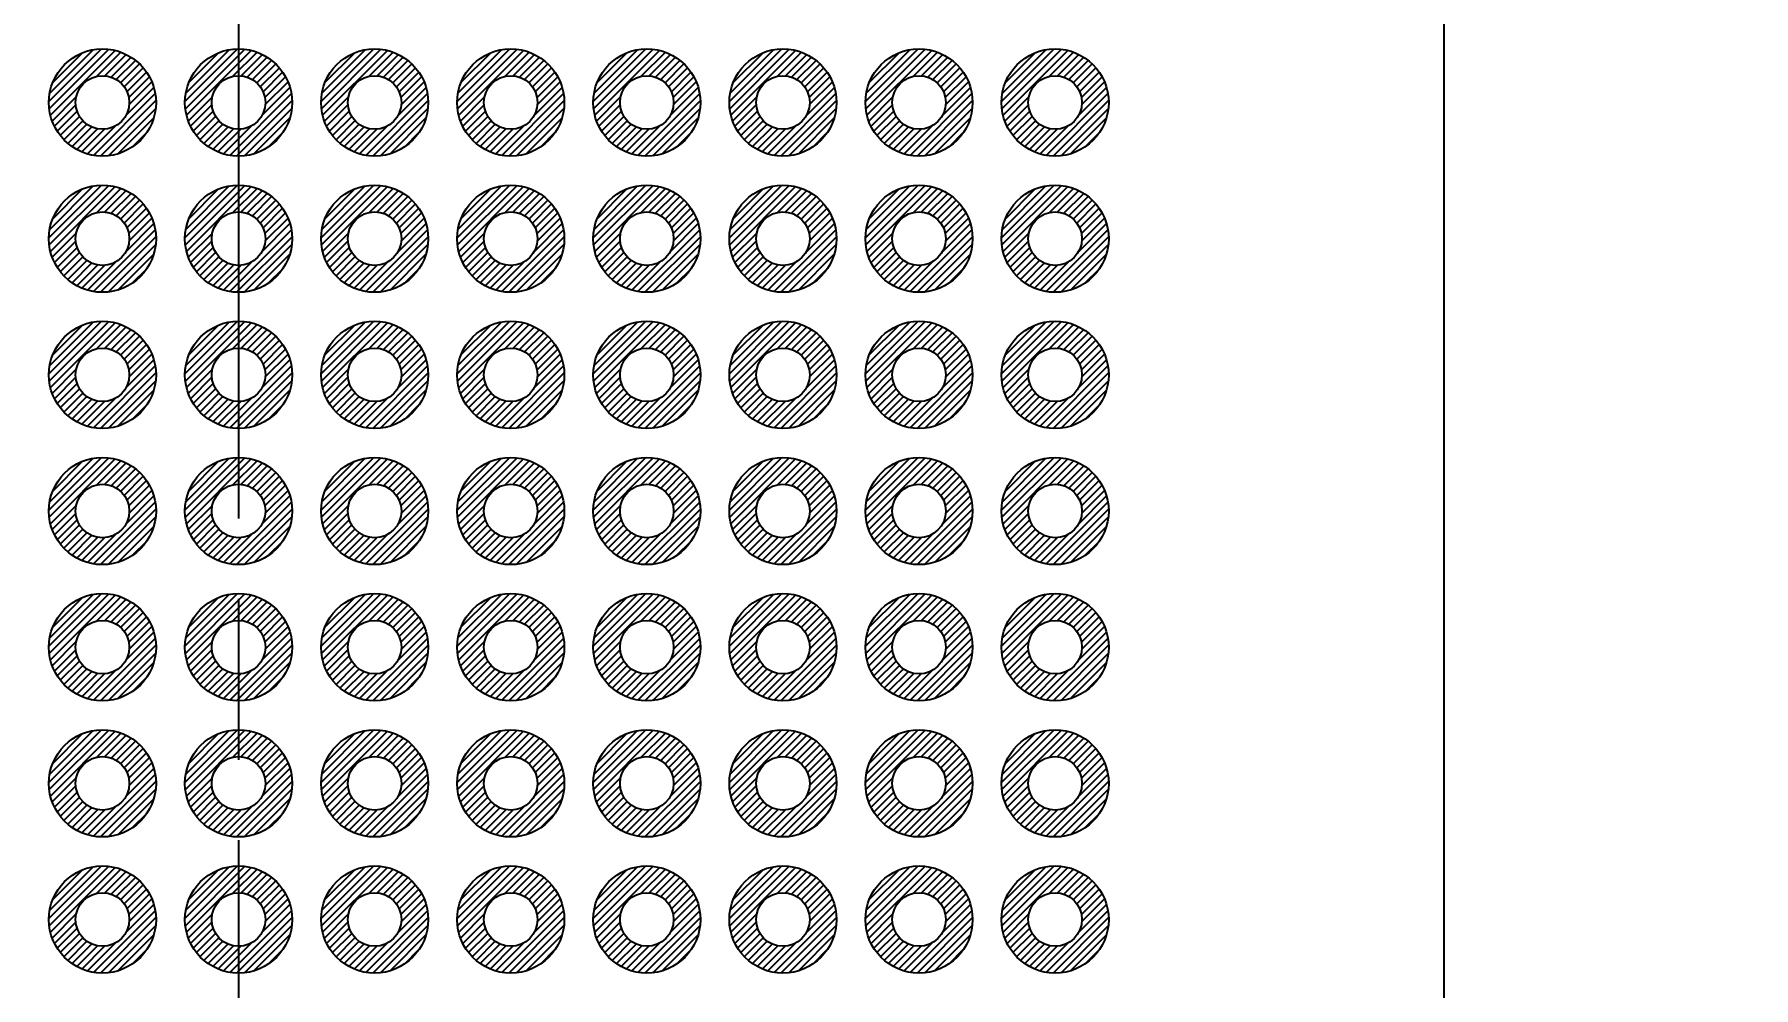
# Model space of a CAD drawing. Header units: millimetres. Extents: x 0 to 403, y 0 to 280.
# Drawn here: x 292.49 to 324.57, y 152.59 to 170.37 of the extents above; entities that cross this region are included whole.
import ezdxf

# ---------------------------------------------------------------- set-up
doc = ezdxf.new("R2010")
doc.units = ezdxf.units.MM
doc.linetypes.add('AM_ISO08W050', pattern=[18, 12, -1.5, 3, -1.5])
for name, color, linetype, lineweight in [('AM_5', 3, 'Continuous', 25), ('AM_7', 4, 'AM_ISO08W050', 25), ('AM_8', 1, 'Continuous', 25), ('はんだ', 8, 'Continuous', 25), ('基板', 3, 'Continuous', 25)]:
    doc.layers.add(name, color=color, linetype=linetype, lineweight=lineweight)
doc.styles.get("Standard").update_dxf_attribs({"font": 'ISOCP.SHX', "bigfont": 'EXTFONT.SHX'})
doc.dimstyles.new('AM_ISO$2', dxfattribs={"dimtxt": 3.5, "dimasz": 2.5, "dimexe": 1, "dimexo": 1, "dimgap": 1.5, "dimtad": 1, "dimdsep": 46, "dimtxsty": 'Standard', "dimblk": 'OPEN30', "dimcen": 0, "dimclrd": 3, "dimclre": 3, "dimclrt": 2, "dimadec": 0, "dimazin": 2, "dimtp": 0.1, "dimtm": 0.1, "dimtfac": 0.71, "dimtmove": 0, "dimatfit": 3, "dimldrblk": 'OPEN30', "dimfxl": 0, "dimlwd": -1, "dimlwe": -1, "dimarcsym": 0})

# ---------------------------------------------------------------- blocks, each defined once
blk = doc.blocks.new('_Open30')
at = {"color": 0, "linetype": 'ByBlock', "lineweight": -2}
for p, q in [((-1, 0.268), (0, 0)), ((0, 0), (-1, -0.268)), ((0, 0), (-1, 0))]:
    blk.add_line(p, q, dxfattribs=at)
blk = doc.blocks.new('*D44')
at = {"layer": 'AM_5', "color": 3, "transparency": 16777216}
for p, q in [((285.298, 93.787), (279.972, 84.562)), ((296.298, 90.339), (296.298, 80.188))]:
    blk.add_line(p, q, dxfattribs=at)
blk.add_arc((296.298, 112.839), 31.651, 244.5267, 265.4733, dxfattribs=at)
at = {"layer": 'Defpoints', "color": 0, "transparency": 16777216}
for p in [(296.298, 191.339), (306.798, 131.026), (285.798, 94.653), (296.298, 91.339), (285.472, 83.097)]:
    blk.add_point(p, dxfattribs=at)
at = {"layer": 'AM_5', "color": 3, "transparency": 16777216, "xscale": 2.5, "yscale": 2.5, "zscale": 2.5}
for p, rotation in [((280.472, 85.428), 152.2633505582303), ((296.298, 81.188), 357.7366494417697)]:
    blk.add_blockref('_Open30', p, dxfattribs=dict(at, rotation=rotation))
at = {"layer": 'AM_5', "color": 2, "transparency": 16777216, "insert": (288.947, 85.406), "char_height": 3.5, "attachment_point": 5, "rotation": 345}
blk.add_mtext('30°', dxfattribs=at)
blk = doc.blocks.new('*D45')
at = {"layer": 'AM_5', "color": 3, "transparency": 16777216}
for p, q in [((303.917, 108.44), (324.575, 96.514)), ((296.298, 90.339), (296.298, 80.188))]:
    blk.add_line(p, q, dxfattribs=at)
blk.add_arc((296.298, 112.839), 31.651, 274.5267, 325.4733, dxfattribs=at)
at = {"layer": 'Defpoints', "color": 0, "transparency": 16777216}
for p in [(296.298, 191.339), (296.298, 112.839), (303.051, 108.94), (296.298, 91.339), (307.123, 83.097)]:
    blk.add_point(p, dxfattribs=at)
at = {"layer": 'AM_5', "color": 3, "transparency": 16777216, "xscale": 2.5, "yscale": 2.5, "zscale": 2.5}
for p, rotation in [((323.709, 97.014), 57.73664944178634), ((296.298, 81.188), 182.2633505582303)]:
    blk.add_blockref('_Open30', p, dxfattribs=dict(at, rotation=rotation))
at = {"layer": 'AM_5', "color": 2, "transparency": 16777216, "insert": (310.498, 88.243), "char_height": 3.5, "attachment_point": 5, "rotation": 30}
blk.add_mtext('60°', dxfattribs=at)

msp = doc.modelspace()

# ---------------------------------------------------------------- hatches: boundary and pattern name
at = {"layer": 'AM_8'}
h = msp.add_hatch(dxfattribs=at)
h.set_pattern_fill('_U', color=8, scale=0.1, angle=45, style=0, pattern_type=0)
h.set_pattern_definition([(45, (212.40028, -1.89259), (-0.07071068, 0.07071068), [])])
edge = h.paths.add_edge_path()
edge.add_arc((293.758, 169.099), 1, 191.4592, 474.2062)
edge.add_arc((293.758, 169.099), 1, 114.2062, 191.4592)
edge = h.paths.add_edge_path(flags=16)
edge.add_arc((293.758, 169.099), 0.5, -245.7938, 11.4592, ccw=False)
edge.add_arc((293.758, 169.099), 0.5, 11.4592, 114.2062, ccw=False)
h = msp.add_hatch(dxfattribs=at)
h.set_pattern_fill('_U', color=8, scale=0.1, angle=45, style=0, pattern_type=0)
h.set_pattern_definition([(45, (214.94028, -1.89259), (-0.07071068, 0.07071068), [])])
edge = h.paths.add_edge_path()
edge.add_arc((296.298, 169.099), 1, 191.4592, 474.2062)
edge.add_arc((296.298, 169.099), 1, 114.2062, 191.4592)
edge = h.paths.add_edge_path(flags=16)
edge.add_arc((296.298, 169.099), 0.5, -245.7938, 11.4592, ccw=False)
edge.add_arc((296.298, 169.099), 0.5, 11.4592, 114.2062, ccw=False)
h = msp.add_hatch(dxfattribs=at)
h.set_pattern_fill('_U', color=8, scale=0.1, angle=45, style=0, pattern_type=0)
h.set_pattern_definition([(45, (217.48028, -1.89259), (-0.07071068, 0.07071068), [])])
edge = h.paths.add_edge_path()
edge.add_arc((298.838, 169.099), 1, 191.4592, 474.2062)
edge.add_arc((298.838, 169.099), 1, 114.2062, 191.4592)
edge = h.paths.add_edge_path(flags=16)
edge.add_arc((298.838, 169.099), 0.5, -245.7938, 11.4592, ccw=False)
edge.add_arc((298.838, 169.099), 0.5, 11.4592, 114.2062, ccw=False)
h = msp.add_hatch(dxfattribs=at)
h.set_pattern_fill('_U', color=8, scale=0.1, angle=45, style=0, pattern_type=0)
h.set_pattern_definition([(45, (220.02028, -1.89259), (-0.07071068, 0.07071068), [])])
edge = h.paths.add_edge_path()
edge.add_arc((301.378, 169.099), 1, 191.4592, 474.2062)
edge.add_arc((301.378, 169.099), 1, 114.2062, 191.4592)
edge = h.paths.add_edge_path(flags=16)
edge.add_arc((301.378, 169.099), 0.5, -245.7938, 11.4592, ccw=False)
edge.add_arc((301.378, 169.099), 0.5, 11.4592, 114.2062, ccw=False)
h = msp.add_hatch(dxfattribs=at)
h.set_pattern_fill('_U', color=8, scale=0.1, angle=45, style=0, pattern_type=0)
h.set_pattern_definition([(45, (222.56028, -1.89259), (-0.07071068, 0.07071068), [])])
edge = h.paths.add_edge_path()
edge.add_arc((303.918, 169.099), 1, 191.4592, 474.2062)
edge.add_arc((303.918, 169.099), 1, 114.2062, 191.4592)
edge = h.paths.add_edge_path(flags=16)
edge.add_arc((303.918, 169.099), 0.5, -245.7938, 11.4592, ccw=False)
edge.add_arc((303.918, 169.099), 0.5, 11.4592, 114.2062, ccw=False)
h = msp.add_hatch(dxfattribs=at)
h.set_pattern_fill('_U', color=8, scale=0.1, angle=45, style=0, pattern_type=0)
h.set_pattern_definition([(45, (225.10028, -1.89259), (-0.07071068, 0.07071068), [])])
edge = h.paths.add_edge_path()
edge.add_arc((306.458, 169.099), 1, 191.4592, 474.2062)
edge.add_arc((306.458, 169.099), 1, 114.2062, 191.4592)
edge = h.paths.add_edge_path(flags=16)
edge.add_arc((306.458, 169.099), 0.5, -245.7938, 11.4592, ccw=False)
edge.add_arc((306.458, 169.099), 0.5, 11.4592, 114.2062, ccw=False)
h = msp.add_hatch(dxfattribs=at)
h.set_pattern_fill('_U', color=8, scale=0.1, angle=45, style=0, pattern_type=0)
h.set_pattern_definition([(45, (227.64028, -1.89259), (-0.07071068, 0.07071068), [])])
edge = h.paths.add_edge_path()
edge.add_arc((308.998, 169.099), 1, 191.4592, 474.2062)
edge.add_arc((308.998, 169.099), 1, 114.2062, 191.4592)
edge = h.paths.add_edge_path(flags=16)
edge.add_arc((308.998, 169.099), 0.5, -245.7938, 11.4592, ccw=False)
edge.add_arc((308.998, 169.099), 0.5, 11.4592, 114.2062, ccw=False)
h = msp.add_hatch(dxfattribs=at)
h.set_pattern_fill('_U', color=8, scale=0.1, angle=45, style=0, pattern_type=0)
h.set_pattern_definition([(45, (230.18028, -1.89259), (-0.07071068, 0.07071068), [])])
edge = h.paths.add_edge_path()
edge.add_arc((311.538, 169.099), 1, 191.4592, 474.2062)
edge.add_arc((311.538, 169.099), 1, 114.2062, 191.4592)
edge = h.paths.add_edge_path(flags=16)
edge.add_arc((311.538, 169.099), 0.5, -245.7938, 11.4592, ccw=False)
edge.add_arc((311.538, 169.099), 0.5, 11.4592, 114.2062, ccw=False)
h = msp.add_hatch(dxfattribs=at)
h.set_pattern_fill('_U', color=8, scale=0.1, angle=45, style=0, pattern_type=0)
h.set_pattern_definition([(45, (212.40028, -4.43259), (-0.07071068, 0.07071068), [])])
edge = h.paths.add_edge_path()
edge.add_arc((293.758, 166.559), 1, 191.4592, 474.2062)
edge.add_arc((293.758, 166.559), 1, 114.2062, 191.4592)
edge = h.paths.add_edge_path(flags=16)
edge.add_arc((293.758, 166.559), 0.5, -245.7938, 11.4592, ccw=False)
edge.add_arc((293.758, 166.559), 0.5, 11.4592, 114.2062, ccw=False)
h = msp.add_hatch(dxfattribs=at)
h.set_pattern_fill('_U', color=8, scale=0.1, angle=45, style=0, pattern_type=0)
h.set_pattern_definition([(45, (214.94028, -4.43259), (-0.07071068, 0.07071068), [])])
edge = h.paths.add_edge_path()
edge.add_arc((296.298, 166.559), 1, 191.4592, 474.2062)
edge.add_arc((296.298, 166.559), 1, 114.2062, 191.4592)
edge = h.paths.add_edge_path(flags=16)
edge.add_arc((296.298, 166.559), 0.5, -245.7938, 11.4592, ccw=False)
edge.add_arc((296.298, 166.559), 0.5, 11.4592, 114.2062, ccw=False)
h = msp.add_hatch(dxfattribs=at)
h.set_pattern_fill('_U', color=8, scale=0.1, angle=45, style=0, pattern_type=0)
h.set_pattern_definition([(45, (217.48028, -4.43259), (-0.07071068, 0.07071068), [])])
edge = h.paths.add_edge_path()
edge.add_arc((298.838, 166.559), 1, 191.4592, 474.2062)
edge.add_arc((298.838, 166.559), 1, 114.2062, 191.4592)
edge = h.paths.add_edge_path(flags=16)
edge.add_arc((298.838, 166.559), 0.5, -245.7938, 11.4592, ccw=False)
edge.add_arc((298.838, 166.559), 0.5, 11.4592, 114.2062, ccw=False)
h = msp.add_hatch(dxfattribs=at)
h.set_pattern_fill('_U', color=8, scale=0.1, angle=45, style=0, pattern_type=0)
h.set_pattern_definition([(45, (220.02028, -4.43259), (-0.07071068, 0.07071068), [])])
edge = h.paths.add_edge_path()
edge.add_arc((301.378, 166.559), 1, 191.4592, 474.2062)
edge.add_arc((301.378, 166.559), 1, 114.2062, 191.4592)
edge = h.paths.add_edge_path(flags=16)
edge.add_arc((301.378, 166.559), 0.5, -245.7938, 11.4592, ccw=False)
edge.add_arc((301.378, 166.559), 0.5, 11.4592, 114.2062, ccw=False)
h = msp.add_hatch(dxfattribs=at)
h.set_pattern_fill('_U', color=8, scale=0.1, angle=45, style=0, pattern_type=0)
h.set_pattern_definition([(45, (222.56028, -4.43259), (-0.07071068, 0.07071068), [])])
edge = h.paths.add_edge_path()
edge.add_arc((303.918, 166.559), 1, 191.4592, 474.2062)
edge.add_arc((303.918, 166.559), 1, 114.2062, 191.4592)
edge = h.paths.add_edge_path(flags=16)
edge.add_arc((303.918, 166.559), 0.5, -245.7938, 11.4592, ccw=False)
edge.add_arc((303.918, 166.559), 0.5, 11.4592, 114.2062, ccw=False)
h = msp.add_hatch(dxfattribs=at)
h.set_pattern_fill('_U', color=8, scale=0.1, angle=45, style=0, pattern_type=0)
h.set_pattern_definition([(45, (225.10028, -4.43259), (-0.07071068, 0.07071068), [])])
edge = h.paths.add_edge_path()
edge.add_arc((306.458, 166.559), 1, 191.4592, 474.2062)
edge.add_arc((306.458, 166.559), 1, 114.2062, 191.4592)
edge = h.paths.add_edge_path(flags=16)
edge.add_arc((306.458, 166.559), 0.5, -245.7938, 11.4592, ccw=False)
edge.add_arc((306.458, 166.559), 0.5, 11.4592, 114.2062, ccw=False)
h = msp.add_hatch(dxfattribs=at)
h.set_pattern_fill('_U', color=8, scale=0.1, angle=45, style=0, pattern_type=0)
h.set_pattern_definition([(45, (227.64028, -4.43259), (-0.07071068, 0.07071068), [])])
edge = h.paths.add_edge_path()
edge.add_arc((308.998, 166.559), 1, 191.4592, 474.2062)
edge.add_arc((308.998, 166.559), 1, 114.2062, 191.4592)
edge = h.paths.add_edge_path(flags=16)
edge.add_arc((308.998, 166.559), 0.5, -245.7938, 11.4592, ccw=False)
edge.add_arc((308.998, 166.559), 0.5, 11.4592, 114.2062, ccw=False)
h = msp.add_hatch(dxfattribs=at)
h.set_pattern_fill('_U', color=8, scale=0.1, angle=45, style=0, pattern_type=0)
h.set_pattern_definition([(45, (230.18028, -4.43259), (-0.07071068, 0.07071068), [])])
edge = h.paths.add_edge_path()
edge.add_arc((311.538, 166.559), 1, 191.4592, 474.2062)
edge.add_arc((311.538, 166.559), 1, 114.2062, 191.4592)
edge = h.paths.add_edge_path(flags=16)
edge.add_arc((311.538, 166.559), 0.5, -245.7938, 11.4592, ccw=False)
edge.add_arc((311.538, 166.559), 0.5, 11.4592, 114.2062, ccw=False)
h = msp.add_hatch(dxfattribs=at)
h.set_pattern_fill('_U', color=8, scale=0.1, angle=45, style=0, pattern_type=0)
h.set_pattern_definition([(45, (212.40028, -6.97259), (-0.07071068, 0.07071068), [])])
edge = h.paths.add_edge_path()
edge.add_arc((293.758, 164.019), 1, 191.4592, 474.2062)
edge.add_arc((293.758, 164.019), 1, 114.2062, 191.4592)
edge = h.paths.add_edge_path(flags=16)
edge.add_arc((293.758, 164.019), 0.5, -245.7938, 11.4592, ccw=False)
edge.add_arc((293.758, 164.019), 0.5, 11.4592, 114.2062, ccw=False)
h = msp.add_hatch(dxfattribs=at)
h.set_pattern_fill('_U', color=8, scale=0.1, angle=45, style=0, pattern_type=0)
h.set_pattern_definition([(45, (214.94028, -6.97259), (-0.07071068, 0.07071068), [])])
edge = h.paths.add_edge_path()
edge.add_arc((296.298, 164.019), 1, 191.4592, 474.2062)
edge.add_arc((296.298, 164.019), 1, 114.2062, 191.4592)
edge = h.paths.add_edge_path(flags=16)
edge.add_arc((296.298, 164.019), 0.5, -245.7938, 11.4592, ccw=False)
edge.add_arc((296.298, 164.019), 0.5, 11.4592, 114.2062, ccw=False)
h = msp.add_hatch(dxfattribs=at)
h.set_pattern_fill('_U', color=8, scale=0.1, angle=45, style=0, pattern_type=0)
h.set_pattern_definition([(45, (217.48028, -6.97259), (-0.07071068, 0.07071068), [])])
edge = h.paths.add_edge_path()
edge.add_arc((298.838, 164.019), 1, 191.4592, 474.2062)
edge.add_arc((298.838, 164.019), 1, 114.2062, 191.4592)
edge = h.paths.add_edge_path(flags=16)
edge.add_arc((298.838, 164.019), 0.5, -245.7938, 11.4592, ccw=False)
edge.add_arc((298.838, 164.019), 0.5, 11.4592, 114.2062, ccw=False)
h = msp.add_hatch(dxfattribs=at)
h.set_pattern_fill('_U', color=8, scale=0.1, angle=45, style=0, pattern_type=0)
h.set_pattern_definition([(45, (220.02028, -6.97259), (-0.07071068, 0.07071068), [])])
edge = h.paths.add_edge_path()
edge.add_arc((301.378, 164.019), 1, 191.4592, 474.2062)
edge.add_arc((301.378, 164.019), 1, 114.2062, 191.4592)
edge = h.paths.add_edge_path(flags=16)
edge.add_arc((301.378, 164.019), 0.5, -245.7938, 11.4592, ccw=False)
edge.add_arc((301.378, 164.019), 0.5, 11.4592, 114.2062, ccw=False)
h = msp.add_hatch(dxfattribs=at)
h.set_pattern_fill('_U', color=8, scale=0.1, angle=45, style=0, pattern_type=0)
h.set_pattern_definition([(45, (222.56028, -6.97259), (-0.07071068, 0.07071068), [])])
edge = h.paths.add_edge_path()
edge.add_arc((303.918, 164.019), 1, 191.4592, 474.2062)
edge.add_arc((303.918, 164.019), 1, 114.2062, 191.4592)
edge = h.paths.add_edge_path(flags=16)
edge.add_arc((303.918, 164.019), 0.5, -245.7938, 11.4592, ccw=False)
edge.add_arc((303.918, 164.019), 0.5, 11.4592, 114.2062, ccw=False)
h = msp.add_hatch(dxfattribs=at)
h.set_pattern_fill('_U', color=8, scale=0.1, angle=45, style=0, pattern_type=0)
h.set_pattern_definition([(45, (225.10028, -6.97259), (-0.07071068, 0.07071068), [])])
edge = h.paths.add_edge_path()
edge.add_arc((306.458, 164.019), 1, 191.4592, 474.2062)
edge.add_arc((306.458, 164.019), 1, 114.2062, 191.4592)
edge = h.paths.add_edge_path(flags=16)
edge.add_arc((306.458, 164.019), 0.5, -245.7938, 11.4592, ccw=False)
edge.add_arc((306.458, 164.019), 0.5, 11.4592, 114.2062, ccw=False)
h = msp.add_hatch(dxfattribs=at)
h.set_pattern_fill('_U', color=8, scale=0.1, angle=45, style=0, pattern_type=0)
h.set_pattern_definition([(45, (227.64028, -6.97259), (-0.07071068, 0.07071068), [])])
edge = h.paths.add_edge_path()
edge.add_arc((308.998, 164.019), 1, 191.4592, 474.2062)
edge.add_arc((308.998, 164.019), 1, 114.2062, 191.4592)
edge = h.paths.add_edge_path(flags=16)
edge.add_arc((308.998, 164.019), 0.5, -245.7938, 11.4592, ccw=False)
edge.add_arc((308.998, 164.019), 0.5, 11.4592, 114.2062, ccw=False)
h = msp.add_hatch(dxfattribs=at)
h.set_pattern_fill('_U', color=8, scale=0.1, angle=45, style=0, pattern_type=0)
h.set_pattern_definition([(45, (230.18028, -6.97259), (-0.07071068, 0.07071068), [])])
edge = h.paths.add_edge_path()
edge.add_arc((311.538, 164.019), 1, 191.4592, 474.2062)
edge.add_arc((311.538, 164.019), 1, 114.2062, 191.4592)
edge = h.paths.add_edge_path(flags=16)
edge.add_arc((311.538, 164.019), 0.5, -245.7938, 11.4592, ccw=False)
edge.add_arc((311.538, 164.019), 0.5, 11.4592, 114.2062, ccw=False)
h = msp.add_hatch(dxfattribs=at)
h.set_pattern_fill('_U', color=8, scale=0.1, angle=45, style=0, pattern_type=0)
h.set_pattern_definition([(45, (212.40028, -9.51259), (-0.07071068, 0.07071068), [])])
edge = h.paths.add_edge_path()
edge.add_arc((293.758, 161.479), 1, 191.4592, 474.2062)
edge.add_arc((293.758, 161.479), 1, 114.2062, 191.4592)
edge = h.paths.add_edge_path(flags=16)
edge.add_arc((293.758, 161.479), 0.5, -245.7938, 11.4592, ccw=False)
edge.add_arc((293.758, 161.479), 0.5, 11.4592, 114.2062, ccw=False)
h = msp.add_hatch(dxfattribs=at)
h.set_pattern_fill('_U', color=8, scale=0.1, angle=45, style=0, pattern_type=0)
h.set_pattern_definition([(45, (214.94028, -9.51259), (-0.07071068, 0.07071068), [])])
edge = h.paths.add_edge_path()
edge.add_arc((296.298, 161.479), 1, 191.4592, 474.2062)
edge.add_arc((296.298, 161.479), 1, 114.2062, 191.4592)
edge = h.paths.add_edge_path(flags=16)
edge.add_arc((296.298, 161.479), 0.5, -245.7938, 11.4592, ccw=False)
edge.add_arc((296.298, 161.479), 0.5, 11.4592, 114.2062, ccw=False)
h = msp.add_hatch(dxfattribs=at)
h.set_pattern_fill('_U', color=8, scale=0.1, angle=45, style=0, pattern_type=0)
h.set_pattern_definition([(45, (217.48028, -9.51259), (-0.07071068, 0.07071068), [])])
edge = h.paths.add_edge_path()
edge.add_arc((298.838, 161.479), 1, 191.4592, 474.2062)
edge.add_arc((298.838, 161.479), 1, 114.2062, 191.4592)
edge = h.paths.add_edge_path(flags=16)
edge.add_arc((298.838, 161.479), 0.5, -245.7938, 11.4592, ccw=False)
edge.add_arc((298.838, 161.479), 0.5, 11.4592, 114.2062, ccw=False)
h = msp.add_hatch(dxfattribs=at)
h.set_pattern_fill('_U', color=8, scale=0.1, angle=45, style=0, pattern_type=0)
h.set_pattern_definition([(45, (220.02028, -9.51259), (-0.07071068, 0.07071068), [])])
edge = h.paths.add_edge_path()
edge.add_arc((301.378, 161.479), 1, 191.4592, 474.2062)
edge.add_arc((301.378, 161.479), 1, 114.2062, 191.4592)
edge = h.paths.add_edge_path(flags=16)
edge.add_arc((301.378, 161.479), 0.5, -245.7938, 11.4592, ccw=False)
edge.add_arc((301.378, 161.479), 0.5, 11.4592, 114.2062, ccw=False)
h = msp.add_hatch(dxfattribs=at)
h.set_pattern_fill('_U', color=8, scale=0.1, angle=45, style=0, pattern_type=0)
h.set_pattern_definition([(45, (222.56028, -9.51259), (-0.07071068, 0.07071068), [])])
edge = h.paths.add_edge_path()
edge.add_arc((303.918, 161.479), 1, 191.4592, 474.2062)
edge.add_arc((303.918, 161.479), 1, 114.2062, 191.4592)
edge = h.paths.add_edge_path(flags=16)
edge.add_arc((303.918, 161.479), 0.5, -245.7938, 11.4592, ccw=False)
edge.add_arc((303.918, 161.479), 0.5, 11.4592, 114.2062, ccw=False)
h = msp.add_hatch(dxfattribs=at)
h.set_pattern_fill('_U', color=8, scale=0.1, angle=45, style=0, pattern_type=0)
h.set_pattern_definition([(45, (225.10028, -9.51259), (-0.07071068, 0.07071068), [])])
edge = h.paths.add_edge_path()
edge.add_arc((306.458, 161.479), 1, 191.4592, 474.2062)
edge.add_arc((306.458, 161.479), 1, 114.2062, 191.4592)
edge = h.paths.add_edge_path(flags=16)
edge.add_arc((306.458, 161.479), 0.5, -245.7938, 11.4592, ccw=False)
edge.add_arc((306.458, 161.479), 0.5, 11.4592, 114.2062, ccw=False)
h = msp.add_hatch(dxfattribs=at)
h.set_pattern_fill('_U', color=8, scale=0.1, angle=45, style=0, pattern_type=0)
h.set_pattern_definition([(45, (227.64028, -9.51259), (-0.07071068, 0.07071068), [])])
edge = h.paths.add_edge_path()
edge.add_arc((308.998, 161.479), 1, 191.4592, 474.2062)
edge.add_arc((308.998, 161.479), 1, 114.2062, 191.4592)
edge = h.paths.add_edge_path(flags=16)
edge.add_arc((308.998, 161.479), 0.5, -245.7938, 11.4592, ccw=False)
edge.add_arc((308.998, 161.479), 0.5, 11.4592, 114.2062, ccw=False)
h = msp.add_hatch(dxfattribs=at)
h.set_pattern_fill('_U', color=8, scale=0.1, angle=45, style=0, pattern_type=0)
h.set_pattern_definition([(45, (230.18028, -9.51259), (-0.07071068, 0.07071068), [])])
edge = h.paths.add_edge_path()
edge.add_arc((311.538, 161.479), 1, 191.4592, 474.2062)
edge.add_arc((311.538, 161.479), 1, 114.2062, 191.4592)
edge = h.paths.add_edge_path(flags=16)
edge.add_arc((311.538, 161.479), 0.5, -245.7938, 11.4592, ccw=False)
edge.add_arc((311.538, 161.479), 0.5, 11.4592, 114.2062, ccw=False)
h = msp.add_hatch(dxfattribs=at)
h.set_pattern_fill('_U', color=8, scale=0.1, angle=45, style=0, pattern_type=0)
h.set_pattern_definition([(45, (212.40028, -12.05259), (-0.07071068, 0.07071068), [])])
edge = h.paths.add_edge_path()
edge.add_arc((293.758, 158.939), 1, 191.4592, 474.2062)
edge.add_arc((293.758, 158.939), 1, 114.2062, 191.4592)
edge = h.paths.add_edge_path(flags=16)
edge.add_arc((293.758, 158.939), 0.5, -245.7938, 11.4592, ccw=False)
edge.add_arc((293.758, 158.939), 0.5, 11.4592, 114.2062, ccw=False)
h = msp.add_hatch(dxfattribs=at)
h.set_pattern_fill('_U', color=8, scale=0.1, angle=45, style=0, pattern_type=0)
h.set_pattern_definition([(45, (214.94028, -12.05259), (-0.07071068, 0.07071068), [])])
edge = h.paths.add_edge_path()
edge.add_arc((296.298, 158.939), 1, 191.4592, 474.2062)
edge.add_arc((296.298, 158.939), 1, 114.2062, 191.4592)
edge = h.paths.add_edge_path(flags=16)
edge.add_arc((296.298, 158.939), 0.5, -245.7938, 11.4592, ccw=False)
edge.add_arc((296.298, 158.939), 0.5, 11.4592, 114.2062, ccw=False)
h = msp.add_hatch(dxfattribs=at)
h.set_pattern_fill('_U', color=8, scale=0.1, angle=45, style=0, pattern_type=0)
h.set_pattern_definition([(45, (217.48028, -12.05259), (-0.07071068, 0.07071068), [])])
edge = h.paths.add_edge_path()
edge.add_arc((298.838, 158.939), 1, 191.4592, 474.2062)
edge.add_arc((298.838, 158.939), 1, 114.2062, 191.4592)
edge = h.paths.add_edge_path(flags=16)
edge.add_arc((298.838, 158.939), 0.5, -245.7938, 11.4592, ccw=False)
edge.add_arc((298.838, 158.939), 0.5, 11.4592, 114.2062, ccw=False)
h = msp.add_hatch(dxfattribs=at)
h.set_pattern_fill('_U', color=8, scale=0.1, angle=45, style=0, pattern_type=0)
h.set_pattern_definition([(45, (220.02028, -12.05259), (-0.07071068, 0.07071068), [])])
edge = h.paths.add_edge_path()
edge.add_arc((301.378, 158.939), 1, 191.4592, 474.2062)
edge.add_arc((301.378, 158.939), 1, 114.2062, 191.4592)
edge = h.paths.add_edge_path(flags=16)
edge.add_arc((301.378, 158.939), 0.5, -245.7938, 11.4592, ccw=False)
edge.add_arc((301.378, 158.939), 0.5, 11.4592, 114.2062, ccw=False)
h = msp.add_hatch(dxfattribs=at)
h.set_pattern_fill('_U', color=8, scale=0.1, angle=45, style=0, pattern_type=0)
h.set_pattern_definition([(45, (222.56028, -12.05259), (-0.07071068, 0.07071068), [])])
edge = h.paths.add_edge_path()
edge.add_arc((303.918, 158.939), 1, 191.4592, 474.2062)
edge.add_arc((303.918, 158.939), 1, 114.2062, 191.4592)
edge = h.paths.add_edge_path(flags=16)
edge.add_arc((303.918, 158.939), 0.5, -245.7938, 11.4592, ccw=False)
edge.add_arc((303.918, 158.939), 0.5, 11.4592, 114.2062, ccw=False)
h = msp.add_hatch(dxfattribs=at)
h.set_pattern_fill('_U', color=8, scale=0.1, angle=45, style=0, pattern_type=0)
h.set_pattern_definition([(45, (225.10028, -12.05259), (-0.07071068, 0.07071068), [])])
edge = h.paths.add_edge_path()
edge.add_arc((306.458, 158.939), 1, 191.4592, 474.2062)
edge.add_arc((306.458, 158.939), 1, 114.2062, 191.4592)
edge = h.paths.add_edge_path(flags=16)
edge.add_arc((306.458, 158.939), 0.5, -245.7938, 11.4592, ccw=False)
edge.add_arc((306.458, 158.939), 0.5, 11.4592, 114.2062, ccw=False)
h = msp.add_hatch(dxfattribs=at)
h.set_pattern_fill('_U', color=8, scale=0.1, angle=45, style=0, pattern_type=0)
h.set_pattern_definition([(45, (227.64028, -12.05259), (-0.07071068, 0.07071068), [])])
edge = h.paths.add_edge_path()
edge.add_arc((308.998, 158.939), 1, 191.4592, 474.2062)
edge.add_arc((308.998, 158.939), 1, 114.2062, 191.4592)
edge = h.paths.add_edge_path(flags=16)
edge.add_arc((308.998, 158.939), 0.5, -245.7938, 11.4592, ccw=False)
edge.add_arc((308.998, 158.939), 0.5, 11.4592, 114.2062, ccw=False)
h = msp.add_hatch(dxfattribs=at)
h.set_pattern_fill('_U', color=8, scale=0.1, angle=45, style=0, pattern_type=0)
h.set_pattern_definition([(45, (230.18028, -12.05259), (-0.07071068, 0.07071068), [])])
edge = h.paths.add_edge_path()
edge.add_arc((311.538, 158.939), 1, 191.4592, 474.2062)
edge.add_arc((311.538, 158.939), 1, 114.2062, 191.4592)
edge = h.paths.add_edge_path(flags=16)
edge.add_arc((311.538, 158.939), 0.5, -245.7938, 11.4592, ccw=False)
edge.add_arc((311.538, 158.939), 0.5, 11.4592, 114.2062, ccw=False)
h = msp.add_hatch(dxfattribs=at)
h.set_pattern_fill('_U', color=8, scale=0.1, angle=45, style=0, pattern_type=0)
h.set_pattern_definition([(45, (212.40028, -14.59259), (-0.07071068, 0.07071068), [])])
edge = h.paths.add_edge_path()
edge.add_arc((293.758, 156.399), 1, 191.4592, 474.2062)
edge.add_arc((293.758, 156.399), 1, 114.2062, 191.4592)
edge = h.paths.add_edge_path(flags=16)
edge.add_arc((293.758, 156.399), 0.5, -245.7938, 11.4592, ccw=False)
edge.add_arc((293.758, 156.399), 0.5, 11.4592, 114.2062, ccw=False)
h = msp.add_hatch(dxfattribs=at)
h.set_pattern_fill('_U', color=8, scale=0.1, angle=45, style=0, pattern_type=0)
h.set_pattern_definition([(45, (214.94028, -14.59259), (-0.07071068, 0.07071068), [])])
edge = h.paths.add_edge_path()
edge.add_arc((296.298, 156.399), 1, 191.4592, 474.2062)
edge.add_arc((296.298, 156.399), 1, 114.2062, 191.4592)
edge = h.paths.add_edge_path(flags=16)
edge.add_arc((296.298, 156.399), 0.5, -245.7938, 11.4592, ccw=False)
edge.add_arc((296.298, 156.399), 0.5, 11.4592, 114.2062, ccw=False)
h = msp.add_hatch(dxfattribs=at)
h.set_pattern_fill('_U', color=8, scale=0.1, angle=45, style=0, pattern_type=0)
h.set_pattern_definition([(45, (217.48028, -14.59259), (-0.07071068, 0.07071068), [])])
edge = h.paths.add_edge_path()
edge.add_arc((298.838, 156.399), 1, 191.4592, 474.2062)
edge.add_arc((298.838, 156.399), 1, 114.2062, 191.4592)
edge = h.paths.add_edge_path(flags=16)
edge.add_arc((298.838, 156.399), 0.5, -245.7938, 11.4592, ccw=False)
edge.add_arc((298.838, 156.399), 0.5, 11.4592, 114.2062, ccw=False)
h = msp.add_hatch(dxfattribs=at)
h.set_pattern_fill('_U', color=8, scale=0.1, angle=45, style=0, pattern_type=0)
h.set_pattern_definition([(45, (220.02028, -14.59259), (-0.07071068, 0.07071068), [])])
edge = h.paths.add_edge_path()
edge.add_arc((301.378, 156.399), 1, 191.4592, 474.2062)
edge.add_arc((301.378, 156.399), 1, 114.2062, 191.4592)
edge = h.paths.add_edge_path(flags=16)
edge.add_arc((301.378, 156.399), 0.5, -245.7938, 11.4592, ccw=False)
edge.add_arc((301.378, 156.399), 0.5, 11.4592, 114.2062, ccw=False)
h = msp.add_hatch(dxfattribs=at)
h.set_pattern_fill('_U', color=8, scale=0.1, angle=45, style=0, pattern_type=0)
h.set_pattern_definition([(45, (222.56028, -14.59259), (-0.07071068, 0.07071068), [])])
edge = h.paths.add_edge_path()
edge.add_arc((303.918, 156.399), 1, 191.4592, 474.2062)
edge.add_arc((303.918, 156.399), 1, 114.2062, 191.4592)
edge = h.paths.add_edge_path(flags=16)
edge.add_arc((303.918, 156.399), 0.5, -245.7938, 11.4592, ccw=False)
edge.add_arc((303.918, 156.399), 0.5, 11.4592, 114.2062, ccw=False)
h = msp.add_hatch(dxfattribs=at)
h.set_pattern_fill('_U', color=8, scale=0.1, angle=45, style=0, pattern_type=0)
h.set_pattern_definition([(45, (225.10028, -14.59259), (-0.07071068, 0.07071068), [])])
edge = h.paths.add_edge_path()
edge.add_arc((306.458, 156.399), 1, 191.4592, 474.2062)
edge.add_arc((306.458, 156.399), 1, 114.2062, 191.4592)
edge = h.paths.add_edge_path(flags=16)
edge.add_arc((306.458, 156.399), 0.5, -245.7938, 11.4592, ccw=False)
edge.add_arc((306.458, 156.399), 0.5, 11.4592, 114.2062, ccw=False)
h = msp.add_hatch(dxfattribs=at)
h.set_pattern_fill('_U', color=8, scale=0.1, angle=45, style=0, pattern_type=0)
h.set_pattern_definition([(45, (227.64028, -14.59259), (-0.07071068, 0.07071068), [])])
edge = h.paths.add_edge_path()
edge.add_arc((308.998, 156.399), 1, 191.4592, 474.2062)
edge.add_arc((308.998, 156.399), 1, 114.2062, 191.4592)
edge = h.paths.add_edge_path(flags=16)
edge.add_arc((308.998, 156.399), 0.5, -245.7938, 11.4592, ccw=False)
edge.add_arc((308.998, 156.399), 0.5, 11.4592, 114.2062, ccw=False)
h = msp.add_hatch(dxfattribs=at)
h.set_pattern_fill('_U', color=8, scale=0.1, angle=45, style=0, pattern_type=0)
h.set_pattern_definition([(45, (230.18028, -14.59259), (-0.07071068, 0.07071068), [])])
edge = h.paths.add_edge_path()
edge.add_arc((311.538, 156.399), 1, 191.4592, 474.2062)
edge.add_arc((311.538, 156.399), 1, 114.2062, 191.4592)
edge = h.paths.add_edge_path(flags=16)
edge.add_arc((311.538, 156.399), 0.5, -245.7938, 11.4592, ccw=False)
edge.add_arc((311.538, 156.399), 0.5, 11.4592, 114.2062, ccw=False)
h = msp.add_hatch(dxfattribs=at)
h.set_pattern_fill('_U', color=8, scale=0.1, angle=45, style=0, pattern_type=0)
h.set_pattern_definition([(45, (212.40028, -17.13259), (-0.07071068, 0.07071068), [])])
edge = h.paths.add_edge_path()
edge.add_arc((293.758, 153.859), 1, 191.4592, 474.2062)
edge.add_arc((293.758, 153.859), 1, 114.2062, 191.4592)
edge = h.paths.add_edge_path(flags=16)
edge.add_arc((293.758, 153.859), 0.5, -245.7938, 11.4592, ccw=False)
edge.add_arc((293.758, 153.859), 0.5, 11.4592, 114.2062, ccw=False)
h = msp.add_hatch(dxfattribs=at)
h.set_pattern_fill('_U', color=8, scale=0.1, angle=45, style=0, pattern_type=0)
h.set_pattern_definition([(45, (214.94028, -17.13259), (-0.07071068, 0.07071068), [])])
edge = h.paths.add_edge_path()
edge.add_arc((296.298, 153.859), 1, 191.4592, 474.2062)
edge.add_arc((296.298, 153.859), 1, 114.2062, 191.4592)
edge = h.paths.add_edge_path(flags=16)
edge.add_arc((296.298, 153.859), 0.5, -245.7938, 11.4592, ccw=False)
edge.add_arc((296.298, 153.859), 0.5, 11.4592, 114.2062, ccw=False)
h = msp.add_hatch(dxfattribs=at)
h.set_pattern_fill('_U', color=8, scale=0.1, angle=45, style=0, pattern_type=0)
h.set_pattern_definition([(45, (217.48028, -17.13259), (-0.07071068, 0.07071068), [])])
edge = h.paths.add_edge_path()
edge.add_arc((298.838, 153.859), 1, 191.4592, 474.2062)
edge.add_arc((298.838, 153.859), 1, 114.2062, 191.4592)
edge = h.paths.add_edge_path(flags=16)
edge.add_arc((298.838, 153.859), 0.5, -245.7938, 11.4592, ccw=False)
edge.add_arc((298.838, 153.859), 0.5, 11.4592, 114.2062, ccw=False)
h = msp.add_hatch(dxfattribs=at)
h.set_pattern_fill('_U', color=8, scale=0.1, angle=45, style=0, pattern_type=0)
h.set_pattern_definition([(45, (220.02028, -17.13259), (-0.07071068, 0.07071068), [])])
edge = h.paths.add_edge_path()
edge.add_arc((301.378, 153.859), 1, 191.4592, 474.2062)
edge.add_arc((301.378, 153.859), 1, 114.2062, 191.4592)
edge = h.paths.add_edge_path(flags=16)
edge.add_arc((301.378, 153.859), 0.5, -245.7938, 11.4592, ccw=False)
edge.add_arc((301.378, 153.859), 0.5, 11.4592, 114.2062, ccw=False)
h = msp.add_hatch(dxfattribs=at)
h.set_pattern_fill('_U', color=8, scale=0.1, angle=45, style=0, pattern_type=0)
h.set_pattern_definition([(45, (222.56028, -17.13259), (-0.07071068, 0.07071068), [])])
edge = h.paths.add_edge_path()
edge.add_arc((303.918, 153.859), 1, 191.4592, 474.2062)
edge.add_arc((303.918, 153.859), 1, 114.2062, 191.4592)
edge = h.paths.add_edge_path(flags=16)
edge.add_arc((303.918, 153.859), 0.5, -245.7938, 11.4592, ccw=False)
edge.add_arc((303.918, 153.859), 0.5, 11.4592, 114.2062, ccw=False)
h = msp.add_hatch(dxfattribs=at)
h.set_pattern_fill('_U', color=8, scale=0.1, angle=45, style=0, pattern_type=0)
h.set_pattern_definition([(45, (225.10028, -17.13259), (-0.07071068, 0.07071068), [])])
edge = h.paths.add_edge_path()
edge.add_arc((306.458, 153.859), 1, 191.4592, 474.2062)
edge.add_arc((306.458, 153.859), 1, 114.2062, 191.4592)
edge = h.paths.add_edge_path(flags=16)
edge.add_arc((306.458, 153.859), 0.5, -245.7938, 11.4592, ccw=False)
edge.add_arc((306.458, 153.859), 0.5, 11.4592, 114.2062, ccw=False)
h = msp.add_hatch(dxfattribs=at)
h.set_pattern_fill('_U', color=8, scale=0.1, angle=45, style=0, pattern_type=0)
h.set_pattern_definition([(45, (227.64028, -17.13259), (-0.07071068, 0.07071068), [])])
edge = h.paths.add_edge_path()
edge.add_arc((308.998, 153.859), 1, 191.4592, 474.2062)
edge.add_arc((308.998, 153.859), 1, 114.2062, 191.4592)
edge = h.paths.add_edge_path(flags=16)
edge.add_arc((308.998, 153.859), 0.5, -245.7938, 11.4592, ccw=False)
edge.add_arc((308.998, 153.859), 0.5, 11.4592, 114.2062, ccw=False)
h = msp.add_hatch(dxfattribs=at)
h.set_pattern_fill('_U', color=8, scale=0.1, angle=45, style=0, pattern_type=0)
h.set_pattern_definition([(45, (230.18028, -17.13259), (-0.07071068, 0.07071068), [])])
edge = h.paths.add_edge_path()
edge.add_arc((311.538, 153.859), 1, 191.4592, 474.2062)
edge.add_arc((311.538, 153.859), 1, 114.2062, 191.4592)
edge = h.paths.add_edge_path(flags=16)
edge.add_arc((311.538, 153.859), 0.5, -245.7938, 11.4592, ccw=False)
edge.add_arc((311.538, 153.859), 0.5, 11.4592, 114.2062, ccw=False)

# ---------------------------------------------------------------- linework, layer by layer
at = {"layer": 'AM_7'}
msp.add_line((296.298, 191.339), (296.298, 91.339), dxfattribs=at)
at = {"layer": 'はんだ'}
for centre in [(293.758, 169.099), (296.298, 169.099), (298.838, 169.099), (301.378, 169.099), (303.918, 169.099), (306.458, 169.099), (308.998, 169.099), (311.538, 169.099), (293.758, 166.559), (296.298, 166.559), (298.838, 166.559), (301.378, 166.559), (303.918, 166.559), (306.458, 166.559), (308.998, 166.559), (311.538, 166.559), (293.758, 164.019), (296.298, 164.019), (298.838, 164.019), (301.378, 164.019), (303.918, 164.019), (306.458, 164.019), (308.998, 164.019), (311.538, 164.019), (293.758, 161.479), (296.298, 161.479), (298.838, 161.479), (301.378, 161.479), (303.918, 161.479), (306.458, 161.479), (308.998, 161.479), (311.538, 161.479), (293.758, 158.939), (296.298, 158.939), (298.838, 158.939), (301.378, 158.939), (303.918, 158.939), (306.458, 158.939), (308.998, 158.939), (311.538, 158.939), (293.758, 156.399), (296.298, 156.399), (298.838, 156.399), (301.378, 156.399), (303.918, 156.399), (306.458, 156.399), (308.998, 156.399), (311.538, 156.399), (293.758, 153.859), (296.298, 153.859), (298.838, 153.859), (301.378, 153.859), (303.918, 153.859), (306.458, 153.859), (308.998, 153.859), (311.538, 153.859)]:
    msp.add_circle(centre, 1, dxfattribs=at)
at = {"layer": '基板'}
msp.add_line((318.798, 102.339), (318.798, 180.339), dxfattribs=at)
for centre in [(293.758, 169.099), (296.298, 169.099), (298.838, 169.099), (301.378, 169.099), (303.918, 169.099), (306.458, 169.099), (308.998, 169.099), (311.538, 169.099), (293.758, 166.559), (296.298, 166.559), (298.838, 166.559), (301.378, 166.559), (303.918, 166.559), (306.458, 166.559), (308.998, 166.559), (311.538, 166.559), (293.758, 164.019), (296.298, 164.019), (298.838, 164.019), (301.378, 164.019), (303.918, 164.019), (306.458, 164.019), (308.998, 164.019), (311.538, 164.019), (293.758, 161.479), (296.298, 161.479), (298.838, 161.479), (301.378, 161.479), (303.918, 161.479), (306.458, 161.479), (308.998, 161.479), (311.538, 161.479), (293.758, 158.939), (296.298, 158.939), (298.838, 158.939), (301.378, 158.939), (303.918, 158.939), (306.458, 158.939), (308.998, 158.939), (311.538, 158.939), (293.758, 156.399), (296.298, 156.399), (298.838, 156.399), (301.378, 156.399), (303.918, 156.399), (306.458, 156.399), (308.998, 156.399), (311.538, 156.399), (293.758, 153.859), (296.298, 153.859), (298.838, 153.859), (301.378, 153.859), (303.918, 153.859), (306.458, 153.859), (308.998, 153.859), (311.538, 153.859)]:
    msp.add_circle(centre, 0.5, dxfattribs=at)

# ---------------------------------------------------------------- dimensions: what is measured, and where the dimension line sits
at = {"layer": 'AM_5'}
dim = msp.add_angular_dim_2l(base=(285.472, 83.097), line1=((306.798, 131.026), (285.798, 94.653)), line2=((296.298, 191.339), (296.298, 91.339)), dimstyle='AM_ISO$2', override={"dimpost": ''}, dxfattribs=at)
dim.commit()
dim.dimension.update_dxf_attribs({"geometry": '*D44', "text_midpoint": (288.947, 85.406)})
dim = msp.add_angular_dim_2l(base=(307.123, 83.097), line1=((296.298, 191.339), (296.298, 91.339)), line2=((296.298, 112.839), (303.051, 108.94)), dimstyle='AM_ISO$2', dxfattribs=at)
dim.commit()
dim.dimension.update_dxf_attribs({"geometry": '*D45', "text_midpoint": (310.498, 88.243)})

doc.saveas('drawing.dxf')
